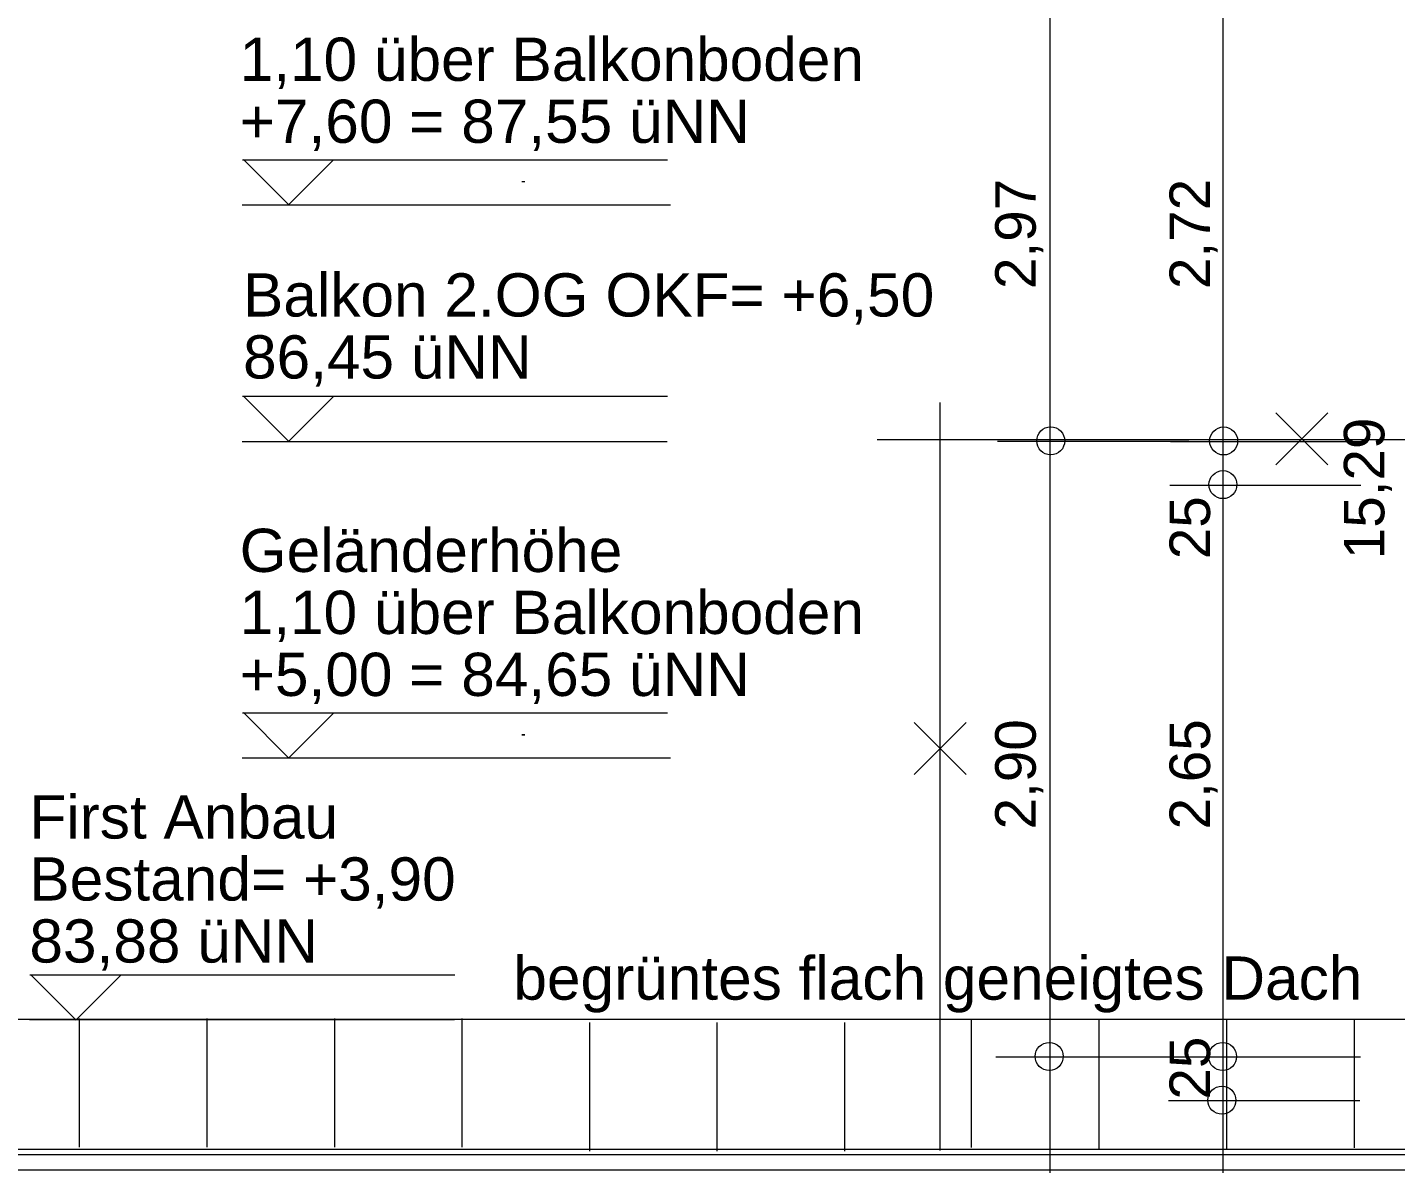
# Model space of a CAD drawing. Header units: millimetres. Extents: x 6 to 41668, y 1529 to 28527.
# Drawn here: x 8289 to 14723, y 11714 to 17055 of the extents above; entities that cross this region are included whole.
import ezdxf

# ---------------------------------------------------------------- set-up
doc = ezdxf.new("R2010")
doc.units = ezdxf.units.MM
doc.header["$LTSCALE"] = 50
for name, color, linetype in [('05_Linien_stark', 7, 'Continuous'), ('06_Linien_fein', 3, 'Continuous'), ('07_Bemassung', 6, 'Continuous'), ('10_Text', 7, 'Continuous')]:
    doc.layers.add(name, color=color, linetype=linetype)
doc.styles.add('PLAN', font='arial.ttf')

msp = doc.modelspace()

# ---------------------------------------------------------------- linework, layer by layer
at = {"layer": '05_Linien_stark', "lineweight": 15}
for p, q in [((9300.5, 16432.7), (11299, 16432.7)), ((9518.8, 16220.1), (9305.4, 16433.5)), ((9519.1, 16221.7), (9727.4, 16429.9)), ((10627.7, 16328.4), (10614, 16328.4)), ((10628.1, 16328.2), (10614.4, 16328.2)), ((10629.1, 16328.4), (10615.4, 16328.4)), ((9300, 16220.4), (11312.8, 16220.4)), ((9300.5, 15320.8), (11299, 15320.8)), ((9518.8, 15108.2), (9305.4, 15321.6)), ((9519.1, 15109.7), (9727.4, 15318)), ((9300, 15108.5), (11298.5, 15108.5)), ((13660.8, 14903.4), (14560.2, 14903.4)), ((9300.5, 13832.8), (11299, 13832.8)), ((9518.8, 13620.1), (9305.4, 13833.5)), ((9519.1, 13621.7), (9727.4, 13829.9)), ((10627.7, 13728.4), (10614, 13728.4)), ((10628.1, 13728.3), (10614.4, 13728.3)), ((10629.1, 13728.4), (10615.4, 13728.4)), ((9300, 13620.4), (11312.8, 13620.4)), ((8300.5, 12601.1), (10299, 12601.1)), ((8518.8, 12388.5), (8305.4, 12601.8)), ((8519.1, 12390), (8727.4, 12598.3)), ((8300, 12390.9), (10298.5, 12390.9)), ((12843.8, 12215.8), (13743.2, 12215.8)), ((13659.2, 12215.4), (14558.6, 12215.4)), ((13655.8, 12010), (14555.2, 12010))]:
    msp.add_line(p, q, dxfattribs=at)
at = {"layer": '05_Linien_stark', "lineweight": 20}
for points in [[(5545.5, 12392.1), (18837.4, 12392.1), (18837.4, 11779.6), (5545.5, 11779.6)], [(5545.2, 11756.3), (18834.8, 11756.3), (18834.8, 11683.3), (5545.2, 11683.3)]]:
    msp.add_lwpolyline(points, close=True, dxfattribs=at)
at = {"layer": '06_Linien_fein', "lineweight": 9}
for p, q in [((12582, 11775.3), (12582, 15290.5)), ((14403.6, 14998.3), (14159.4, 15242.6)), ((14403.6, 15242.6), (14159.4, 14998.3)), ((12703.7, 13542.9), (12459.4, 13787.2)), ((12703.7, 13787.2), (12459.4, 13542.9)), ((8534.6, 11791.4), (8534.6, 12395.6)), ((9134.6, 11791.4), (9134.6, 12395.6)), ((9734.6, 11791.4), (9734.6, 12395.6)), ((10334.6, 11791.4), (10334.6, 12395.6)), ((10933.7, 11772.1), (10933.7, 12376.3)), ((11533.7, 11772.1), (11533.7, 12376.3)), ((12133.7, 11772.1), (12133.7, 12376.3)), ((12133.7, 11772.1), (12133.7, 12376.3)), ((12729.6, 11789.8), (12729.6, 12388.4)), ((12729.6, 11789.8), (12729.6, 12388.4)), ((13329.6, 11782.3), (13329.6, 12389.7)), ((13329.6, 11782.3), (13329.6, 12389.7)), ((14529.6, 11788.6), (14529.6, 12388.1)), ((14529.6, 11788.6), (14529.6, 12388.1))]:
    msp.add_line(p, q, dxfattribs=at)
at = {"layer": '07_Bemassung', "lineweight": 15}
for p, q in [((13099.5, 6138), (13099.5, 24222.6)), ((13912.3, 6140.5), (13912.3, 24239.4)), ((12851.1, 15109.2), (13750.5, 15109.2)), ((13664.1, 15108.7), (14563.5, 15108.7))]:
    msp.add_line(p, q, dxfattribs=at)
at = {"layer": '07_Bemassung', "lineweight": 9}
for p, q in [((18814, 15116.5), (12285.6, 15116.5)), ((13929.6, 11779.2), (13929.6, 12392.8)), ((13929.6, 11779.2), (13929.6, 12392.8))]:
    msp.add_line(p, q, dxfattribs=at)
at = {"layer": '07_Bemassung', "lineweight": 18}
for centre in [(13101.4, 15110.9), (13914.4, 15110.4), (13911, 14905.1), (13094.1, 12217.5), (13909.4, 12217.1), (13906.1, 12011.8)]:
    msp.add_circle(centre, 65.8, dxfattribs=at)

# ---------------------------------------------------------------- texts
at = {"layer": '07_Bemassung', "style": 'PLAN'}
for s, p in [('2,97', (13030.8, 15824.7)), ('2,72', (13850.5, 15824.6)), ('15,29', (14670.2, 14554.6)), ('25', (13850.5, 14554.6)), ('2,90', (13030.8, 13284.6)), ('2,65', (13850.5, 13284.6)), ('25', (13850.5, 12014.6))]:
    msp.add_text(s, height=190.5, rotation=90, dxfattribs=at).set_placement(p)
at = {"layer": '10_Text', "style": 'PLAN'}
for s, p in [('1,10 über Balkonboden', (9287.8, 16803.2)), ('+7,60 = 87,55 üNN', (9287.8, 16511.8)), ('Balkon 2.OG OKF= +6,50', (9303.6, 15695.4)), ('86,45 üNN', (9303.6, 15404)), ('Geländerhöhe', (9287.8, 14494.7)), ('1,10 über Balkonboden', (9287.8, 14203.2)), ('+5,00 = 84,65 üNN', (9287.8, 13911.8)), ('First Anbau', (8299.1, 13241.6)), ('Bestand= +3,90', (8299.1, 12950.2)), ('83,88 üNN', (8299.1, 12658.7)), ('begrüntes flach geneigtes Dach', (10574.7, 12484.2))]:
    msp.add_text(s, height=203.2, dxfattribs=at).set_placement(p)

doc.saveas('drawing.dxf')
